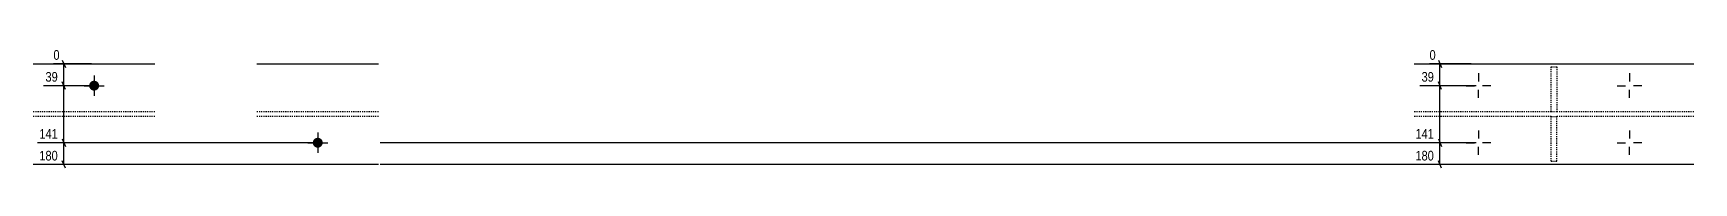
# Model space of a CAD drawing. Header units: millimetres. Extents: x 108 to 51700, y 7 to 4887.
# Drawn here: x 21780 to 24750, y 11 to 226 of the extents above; entities that cross this region are included whole.
import ezdxf

# ---------------------------------------------------------------- set-up
doc = ezdxf.new("R2010")
doc.units = ezdxf.units.MM
doc.linetypes.add('DXK_LINE_DOT2', pattern=[3.9198, 1.9599, -1.9599])
doc.layers.add('MÅLSÆTNING', color=7, linetype='Continuous')
doc.layers.add('STÅL', color=7, linetype='Continuous')
doc.styles.add('Arial Narrow', font='ARIALN.TTF', dxfattribs={"height": 0.2})

msp = doc.modelspace()

# ---------------------------------------------------------------- hatches: boundary and pattern name
at = {"layer": 'STÅL', "linetype": 'Continuous'}
for points in [[(21897.8, 158.5, -1), (21879.8, 158.5, -1)], [(22297.8, 56.5, -1), (22279.8, 56.5, -1)]]:
    msp.add_hatch(color=96, dxfattribs=at).paths.add_polyline_path(points)

# ---------------------------------------------------------------- linework, layer by layer
at = {"layer": 'MÅLSÆTNING', "color": 7, "linetype": 'Continuous'}
for p, q in [((21884.1, 197.6), (21816, 197.6)), ((21831.9, 204.3), (21837.3, 190.8)), ((21834.6, 158.5), (21834.6, 197.6)), ((24352.1, 197.6), (24277.6, 197.6)), ((24293.5, 204.3), (24298.9, 190.8)), ((24296.2, 158.5), (24296.2, 197.6)), ((21884.3, 158.5), (21798.5, 158.5)), ((21884.3, 158.5), (21798.5, 158.5)), ((21837.3, 151.8), (21831.9, 165.3)), ((21837.3, 151.8), (21831.9, 165.3)), ((21834.6, 56.5), (21834.6, 158.5)), ((24360.8, 158.5), (24260.1, 158.5)), ((24360.8, 158.5), (24260.1, 158.5)), ((24298.9, 151.8), (24293.5, 165.3)), ((24298.9, 151.8), (24293.5, 165.3)), ((24296.2, 56.5), (24296.2, 158.5)), ((21831.9, 63.3), (21837.3, 49.8)), ((21831.9, 63.3), (21837.3, 49.8)), ((24293.5, 63.3), (24298.9, 49.8)), ((24293.5, 63.3), (24298.9, 49.8)), ((22284.3, 56.5), (21787.5, 56.5)), ((22284.3, 56.5), (21787.5, 56.5)), ((21834.6, 17.6), (21834.6, 56.5)), ((24360.8, 56.5), (22400.7, 56.5)), ((24360.8, 56.5), (22400.7, 56.5)), ((24296.2, 17.6), (24296.2, 56.5)), ((22284.3, 17.6), (21787.5, 17.6)), ((21837.3, 10.8), (21831.9, 24.3)), ((24360.8, 17.6), (22400.7, 17.6)), ((24298.9, 10.8), (24293.5, 24.3))]:
    msp.add_line(p, q, dxfattribs=at)
at = {"layer": 'STÅL', "color": 2, "linetype": 'Continuous'}
for p, q in [((21779.8, 197.6), (21997.4, 197.6)), ((22179.8, 197.6), (22397.4, 197.6)), ((24250.3, 197.6), (24750.3, 197.6)), ((21997.4, 17.6), (21779.8, 17.6)), ((22397.4, 17.6), (22179.8, 17.6)), ((24750.3, 17.6), (24250.3, 17.6))]:
    msp.add_line(p, q, dxfattribs=at)
at = {"layer": 'STÅL', "color": 96, "linetype": 'Continuous'}
for p, q in [((24365.3, 180.6), (24365.3, 165.9)), ((24635.3, 180.6), (24635.3, 165.9)), ((21870.8, 158.5), (21906.8, 158.5)), ((21888.8, 176.5), (21888.8, 140.5)), ((24343.3, 158.5), (24357.9, 158.5)), ((24365.3, 136.6), (24365.3, 151.2)), ((24387.3, 158.5), (24372.6, 158.5)), ((24613.3, 158.5), (24627.9, 158.5)), ((24635.3, 136.6), (24635.3, 151.2)), ((24657.3, 158.5), (24642.6, 158.5)), ((22288.8, 74.6), (22288.8, 38.6)), ((24365.3, 78.6), (24365.3, 63.9)), ((24635.3, 78.6), (24635.3, 63.9)), ((22270.8, 56.5), (22306.8, 56.5)), ((24343.3, 56.5), (24357.9, 56.5)), ((24365.3, 34.6), (24365.3, 49.2)), ((24387.3, 56.5), (24372.6, 56.5)), ((24613.3, 56.5), (24627.9, 56.5)), ((24635.3, 34.6), (24635.3, 49.2)), ((24657.3, 56.5), (24642.6, 56.5))]:
    msp.add_line(p, q, dxfattribs=at)
at = {"layer": 'STÅL', "color": 7, "linetype": 'DXK_LINE_DOT2'}
for p, q in [((24495.3, 111.9), (24495.3, 191.9)), ((24495.3, 191.9), (24505.3, 191.9)), ((24505.3, 191.9), (24505.3, 111.9)), ((21997.4, 111.9), (21779.8, 111.9)), ((21997.4, 103.3), (21779.8, 103.3)), ((22397.4, 111.9), (22179.8, 111.9)), ((22397.4, 103.3), (22179.8, 103.3)), ((24495.3, 111.9), (24250.3, 111.9)), ((24495.3, 103.3), (24250.3, 103.3)), ((24505.3, 111.9), (24495.3, 111.9)), ((24495.3, 23.3), (24495.3, 103.3)), ((24495.3, 103.3), (24505.3, 103.3)), ((24750.3, 111.9), (24505.3, 111.9)), ((24505.3, 23.3), (24505.3, 103.3)), ((24750.3, 103.3), (24505.3, 103.3)), ((24495.3, 23.3), (24505.3, 23.3))]:
    msp.add_line(p, q, dxfattribs=at)

# ---------------------------------------------------------------- next in the draw order: wipeouts: each hides what was drawn before it
at = {"color": 0, "linetype": 'Continuous'}
for points in [[(21830.6, 201.2), (21830.6, 226.4), (21812.4, 226.4), (21812.4, 201.2)], [(24292.2, 201.2), (24292.2, 226.4), (24274, 226.4), (24274, 201.2)], [(21827.3, 60.2), (21827.3, 85.4), (21787.2, 85.4), (21787.2, 60.2)], [(24288.9, 60.2), (24288.9, 85.4), (22400.4, 85.4), (22400.4, 60.2)]]:
    msp.add_wipeout(points, dxfattribs=at).dxf.layer = 'MÅLSÆTNING'

# ---------------------------------------------------------------- next in the draw order: texts
at = {"layer": 'MÅLSÆTNING', "color": 3, "linetype": 'Continuous', "style": 'Arial Narrow'}
for s, height, p in [('0', 17.2, (21816, 204.8)), ('0', 17.2, (24277.6, 204.8)), ('141', 17.18, (21790.8, 63.8)), ('141', 17.18, (24252.4, 63.8))]:
    msp.add_text(s, height=height, dxfattribs=at).set_placement(p)

# ---------------------------------------------------------------- next in the draw order: wipeouts: each hides what was drawn before it
at = {"color": 0, "linetype": 'Continuous'}
for points in [[(21827.3, 162.1), (21827.3, 187.3), (21798.2, 187.3), (21798.2, 162.1)], [(24288.9, 162.1), (24288.9, 187.3), (24259.8, 187.3), (24259.8, 162.1)], [(21827.3, 21.2), (21827.3, 46.4), (21787.2, 46.4), (21787.2, 21.2)], [(24288.9, 21.2), (24288.9, 46.4), (22400.4, 46.4), (22400.4, 21.2)]]:
    msp.add_wipeout(points, dxfattribs=at).dxf.layer = 'MÅLSÆTNING'

# ---------------------------------------------------------------- next in the draw order: texts
at = {"layer": 'MÅLSÆTNING', "color": 3, "linetype": 'Continuous', "style": 'Arial Narrow'}
for s, p in [('39', (21801.8, 165.7)), ('39', (24263.4, 165.7)), ('180', (21790.8, 24.8)), ('180', (24252.4, 24.8))]:
    msp.add_text(s, height=17.18, dxfattribs=at).set_placement(p)

doc.saveas('drawing.dxf')
